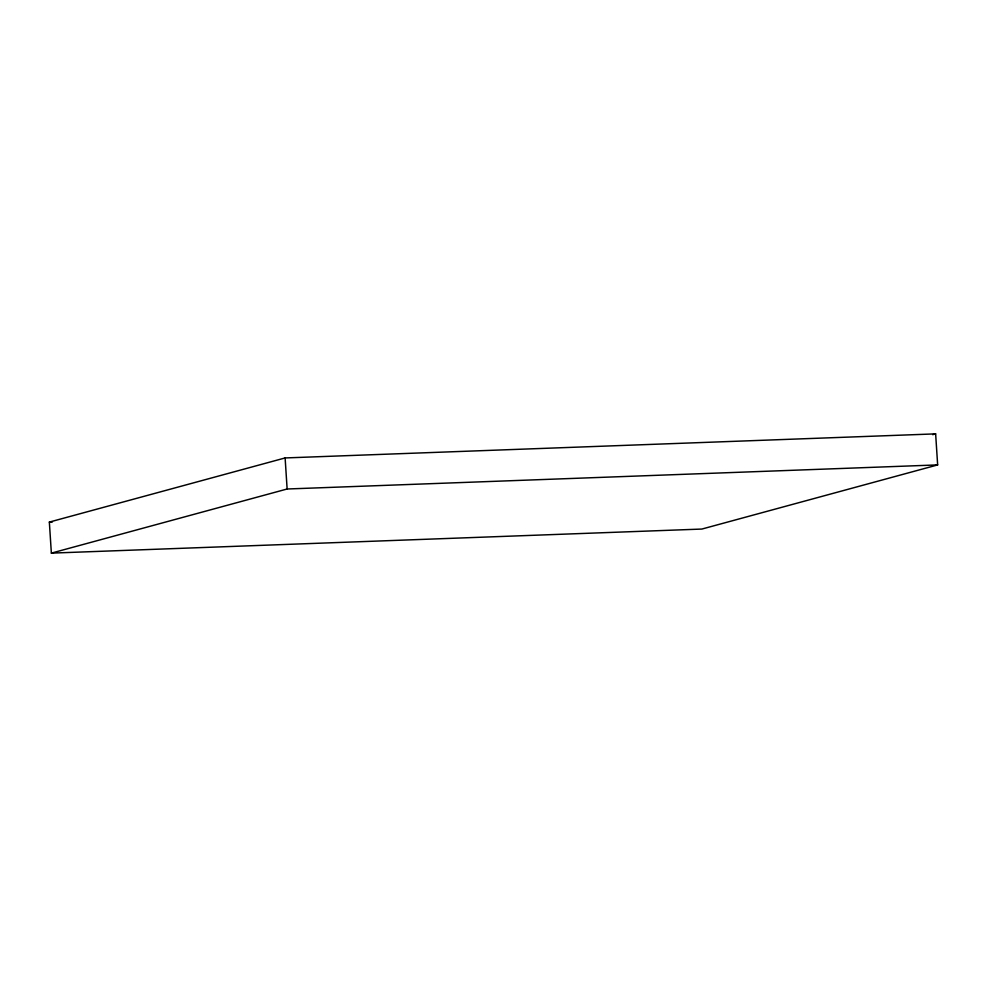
<?xml version="1.0" encoding="UTF-8"?>
<svg xmlns="http://www.w3.org/2000/svg" width="987" height="987" viewBox="0 0 987 987"><rect width="100%" height="100%" fill="white"/><g stroke="black" fill="none" stroke-linecap="round" stroke-linejoin="round"><path stroke-width="1.48" d="M49.35 522.086L285.12 457.943L935.639 433.873L937.65 464.914L701.88 529.057L51.361 553.127L49.35 522.086L52.422 521.975M51.361 553.127L287.131 488.997L937.65 464.914M932.678 434.675L935.639 433.873M285.12 457.943L287.131 488.997"/></g></svg>
